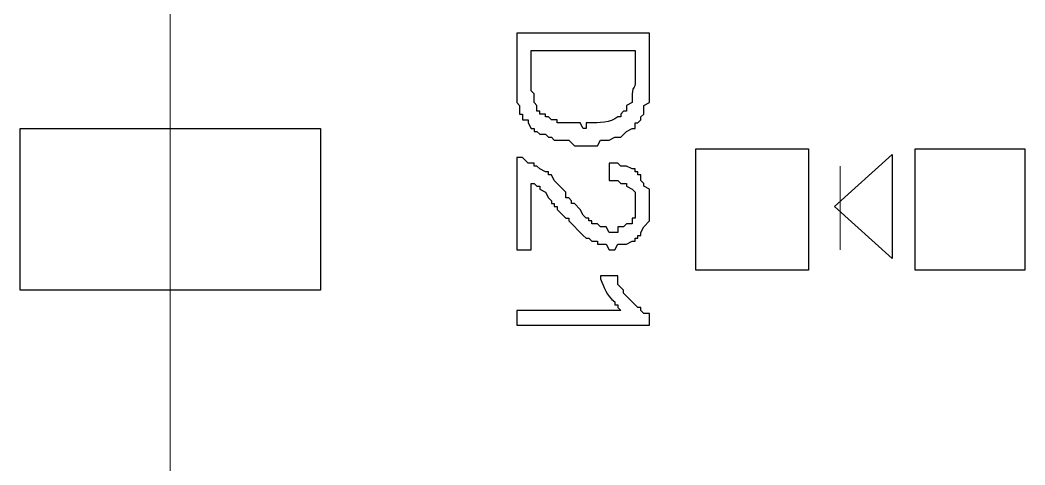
# Model space of a CAD drawing. Header units: millimetres. Extents: x -3 to 153, y 27 to 116.
# Drawn here: x 55.45 to 62.82, y 81.55 to 84.81 of the extents above; entities that cross this region are included whole.
import ezdxf

# ---------------------------------------------------------------- set-up
doc = ezdxf.new("R2010")
doc.units = ezdxf.units.MM
doc.header["$MEASUREMENT"] = 0
doc.layers.add('layer 1', color=7, linetype='Continuous')

msp = doc.modelspace()

# ---------------------------------------------------------------- linework, layer by layer
at = {"layer": 'layer 1', "color": 0, "lineweight": 20}
msp.add_open_spline([(56.5528, 46.6325), (56.5528, 46.6325), (56.5528, 87.2514), (56.5528, 87.2514)], degree=3, dxfattribs=at)
at = {"layer": 'layer 1', "color": 0}
for points, knots in [([(59.0928, 84.7114), (59.0928, 84.7114), (60.0664, 84.7114), (60.0664, 84.7114), (60.0664, 84.7114), (60.0664, 84.7114), (60.0664, 84.3727), (60.0664, 84.3727), (60.0664, 84.3727), (60.0664, 84.3233), (60.0664, 84.2739), (60.0664, 84.2245), (60.0664, 84.2245), (60.0664, 84.2245), (60.0664, 84.2034), (60.0664, 84.2034), (60.0664, 84.2034), (60.0664, 84.2034), (60.0241, 84.1822), (60.0241, 84.1822), (60.0241, 84.1822), (60.0241, 84.1822), (60.0241, 84.1187), (60.0241, 84.1187), (60.0241, 84.1187), (60.0241, 84.1187), (60.0029, 84.0975), (60.0029, 84.0975), (60.0029, 84.0975), (60.0029, 84.0975), (60.0029, 84.0764), (60.0029, 84.0764), (60.0029, 84.0764), (60.0029, 84.0764), (59.9818, 84.0552), (59.9818, 84.0552), (59.9818, 84.0552), (59.9818, 84.0552), (59.9606, 84.0552), (59.9606, 84.0552), (59.9606, 84.0552), (59.9606, 84.0552), (59.9606, 84.0129), (59.9606, 84.0129), (59.9606, 84.0129), (59.9606, 84.0129), (59.9394, 84.0129), (59.9394, 84.0129), (59.9394, 84.0129), (59.9394, 84.0129), (59.8971, 83.9917), (59.8971, 83.9917), (59.8971, 83.9917), (59.8971, 83.9917), (59.8548, 83.9494), (59.8548, 83.9494), (59.8548, 83.9494), (59.8548, 83.9494), (59.8124, 83.9494), (59.8124, 83.9494), (59.8124, 83.9494), (59.8124, 83.9494), (59.7701, 83.9282), (59.7701, 83.9282), (59.7701, 83.9282), (59.7701, 83.9282), (59.7066, 83.9282), (59.7066, 83.9282), (59.7066, 83.9282), (59.7066, 83.9282), (59.6854, 83.8859), (59.6854, 83.8859), (59.6854, 83.8859), (59.6854, 83.8859), (59.5161, 83.8859), (59.5161, 83.8859), (59.5161, 83.8859), (59.5161, 83.8859), (59.4738, 83.9282), (59.4738, 83.9282), (59.4738, 83.9282), (59.4738, 83.9282), (59.3679, 83.9282), (59.3679, 83.9282), (59.3679, 83.9282), (59.3679, 83.9282), (59.3468, 83.9494), (59.3468, 83.9494), (59.3468, 83.9494), (59.3468, 83.9494), (59.3256, 83.9494), (59.3256, 83.9494), (59.3256, 83.9494), (59.3256, 83.9494), (59.3044, 83.9705), (59.3044, 83.9705), (59.3044, 83.9705), (59.3044, 83.9705), (59.2621, 83.9705), (59.2621, 83.9705), (59.2621, 83.9705), (59.2621, 83.9705), (59.2409, 83.9917), (59.2409, 83.9917), (59.2409, 83.9917), (59.2409, 83.9917), (59.2198, 83.9917), (59.2198, 83.9917), (59.2198, 83.9917), (59.2198, 83.9917), (59.2198, 84.0129), (59.2198, 84.0129), (59.2198, 84.0129), (59.2198, 84.0129), (59.1986, 84.0129), (59.1986, 84.0129), (59.1986, 84.0129), (59.1986, 84.0129), (59.1774, 84.0552), (59.1774, 84.0552), (59.1774, 84.0552), (59.1774, 84.0552), (59.1774, 84.0764), (59.1774, 84.0764), (59.1774, 84.0764), (59.1774, 84.0764), (59.1351, 84.0764), (59.1351, 84.0764), (59.1351, 84.0764), (59.1351, 84.0764), (59.1351, 84.1187), (59.1351, 84.1187), (59.1351, 84.1187), (59.1351, 84.1187), (59.1139, 84.1187), (59.1139, 84.1187), (59.1139, 84.1187), (59.1139, 84.1187), (59.1139, 84.1822), (59.1139, 84.1822), (59.1139, 84.1822), (59.1139, 84.1822), (59.0928, 84.2034), (59.0928, 84.2034), (59.0928, 84.2034), (59.0928, 84.2034), (59.0928, 84.3515), (59.0928, 84.3515), (59.0928, 84.3515), (59.0928, 84.3515), (59.0928, 84.7114), (59.0928, 84.7114)], [0, 0, 0, 0, 0.025641, 0.025641, 0.025641, 0.025641, 0.051282, 0.051282, 0.051282, 0.051282, 0.076923, 0.076923, 0.076923, 0.076923, 0.102564, 0.102564, 0.102564, 0.102564, 0.128205, 0.128205, 0.128205, 0.128205, 0.153846, 0.153846, 0.153846, 0.153846, 0.179487, 0.179487, 0.179487, 0.179487, 0.205128, 0.205128, 0.205128, 0.205128, 0.230769, 0.230769, 0.230769, 0.230769, 0.25641, 0.25641, 0.25641, 0.25641, 0.282051, 0.282051, 0.282051, 0.282051, 0.307692, 0.307692, 0.307692, 0.307692, 0.333333, 0.333333, 0.333333, 0.333333, 0.358974, 0.358974, 0.358974, 0.358974, 0.384615, 0.384615, 0.384615, 0.384615, 0.410256, 0.410256, 0.410256, 0.410256, 0.435897, 0.435897, 0.435897, 0.435897, 0.461538, 0.461538, 0.461538, 0.461538, 0.487179, 0.487179, 0.487179, 0.487179, 0.512821, 0.512821, 0.512821, 0.512821, 0.538462, 0.538462, 0.538462, 0.538462, 0.564103, 0.564103, 0.564103, 0.564103, 0.589744, 0.589744, 0.589744, 0.589744, 0.615385, 0.615385, 0.615385, 0.615385, 0.641026, 0.641026, 0.641026, 0.641026, 0.666667, 0.666667, 0.666667, 0.666667, 0.692308, 0.692308, 0.692308, 0.692308, 0.717949, 0.717949, 0.717949, 0.717949, 0.74359, 0.74359, 0.74359, 0.74359, 0.769231, 0.769231, 0.769231, 0.769231, 0.794872, 0.794872, 0.794872, 0.794872, 0.820513, 0.820513, 0.820513, 0.820513, 0.846154, 0.846154, 0.846154, 0.846154, 0.871795, 0.871795, 0.871795, 0.871795, 0.897436, 0.897436, 0.897436, 0.897436, 0.923077, 0.923077, 0.923077, 0.923077, 0.948718, 0.948718, 0.948718, 0.948718, 1, 1, 1, 1]), ([(59.1986, 84.5844), (59.1986, 84.5844), (59.1986, 84.288), (59.1986, 84.288), (59.1986, 84.288), (59.1986, 84.288), (59.2198, 84.2669), (59.2198, 84.2669), (59.2198, 84.2669), (59.2198, 84.2669), (59.2198, 84.2034), (59.2198, 84.2034), (59.2198, 84.2034), (59.2198, 84.2034), (59.2409, 84.1822), (59.2409, 84.1822), (59.2409, 84.1822), (59.2409, 84.1822), (59.2409, 84.1399), (59.2409, 84.1399), (59.2409, 84.1399), (59.2409, 84.1399), (59.2621, 84.1399), (59.2621, 84.1399), (59.2621, 84.1399), (59.2621, 84.1399), (59.2621, 84.1187), (59.2621, 84.1187), (59.2621, 84.1187), (59.2621, 84.1187), (59.3044, 84.1187), (59.3044, 84.1187), (59.3044, 84.1187), (59.3044, 84.1187), (59.3044, 84.0975), (59.3044, 84.0975), (59.3044, 84.0975), (59.3044, 84.0975), (59.3256, 84.0975), (59.3256, 84.0975), (59.3256, 84.0975), (59.3256, 84.0975), (59.3468, 84.0764), (59.3468, 84.0764), (59.3468, 84.0764), (59.3468, 84.0764), (59.3891, 84.0764), (59.3891, 84.0764), (59.3891, 84.0764), (59.3891, 84.0764), (59.3891, 84.0552), (59.3891, 84.0552), (59.3891, 84.0552), (59.3891, 84.0552), (59.5584, 84.0552), (59.5584, 84.0552), (59.5584, 84.0552), (59.5584, 84.0552), (59.5796, 84.0129), (59.5796, 84.0129), (59.5796, 84.0129), (59.5796, 84.0129), (59.6008, 84.0129), (59.6008, 84.0129), (59.6008, 84.0129), (59.6008, 84.0129), (59.6008, 84.0552), (59.6008, 84.0552), (59.6008, 84.0552), (59.6008, 84.0552), (59.6219, 84.0552), (59.6219, 84.0552), (59.6219, 84.0552), (59.6981, 84.0524), (59.7772, 84.0534), (59.8336, 84.0975), (59.8336, 84.0975), (59.8336, 84.0975), (59.8548, 84.0975), (59.8548, 84.0975), (59.8548, 84.0975), (59.8548, 84.0975), (59.8548, 84.1187), (59.8548, 84.1187), (59.8548, 84.1187), (59.8548, 84.1187), (59.8759, 84.1399), (59.8759, 84.1399), (59.8759, 84.1399), (59.8759, 84.1399), (59.8971, 84.1399), (59.8971, 84.1399), (59.8971, 84.1399), (59.8971, 84.1399), (59.8971, 84.1822), (59.8971, 84.1822), (59.8971, 84.1822), (59.8971, 84.1822), (59.9394, 84.2034), (59.9394, 84.2034), (59.9394, 84.2034), (59.9394, 84.2034), (59.9394, 84.2245), (59.9394, 84.2245), (59.9394, 84.2245), (59.932, 84.3512), (59.9666, 84.2722), (59.9606, 84.3727), (59.9606, 84.3727), (59.9606, 84.3727), (59.9606, 84.5844), (59.9606, 84.5844), (59.9606, 84.5844), (59.9606, 84.5844), (59.1986, 84.5844), (59.1986, 84.5844)], [0, 0, 0, 0, 0.033333, 0.033333, 0.033333, 0.033333, 0.066667, 0.066667, 0.066667, 0.066667, 0.1, 0.1, 0.1, 0.1, 0.133333, 0.133333, 0.133333, 0.133333, 0.166667, 0.166667, 0.166667, 0.166667, 0.2, 0.2, 0.2, 0.2, 0.233333, 0.233333, 0.233333, 0.233333, 0.266667, 0.266667, 0.266667, 0.266667, 0.3, 0.3, 0.3, 0.3, 0.333333, 0.333333, 0.333333, 0.333333, 0.366667, 0.366667, 0.366667, 0.366667, 0.4, 0.4, 0.4, 0.4, 0.433333, 0.433333, 0.433333, 0.433333, 0.466667, 0.466667, 0.466667, 0.466667, 0.5, 0.5, 0.5, 0.5, 0.533333, 0.533333, 0.533333, 0.533333, 0.566667, 0.566667, 0.566667, 0.566667, 0.6, 0.6, 0.6, 0.6, 0.633333, 0.633333, 0.633333, 0.633333, 0.666667, 0.666667, 0.666667, 0.666667, 0.7, 0.7, 0.7, 0.7, 0.733333, 0.733333, 0.733333, 0.733333, 0.766667, 0.766667, 0.766667, 0.766667, 0.8, 0.8, 0.8, 0.8, 0.833333, 0.833333, 0.833333, 0.833333, 0.866667, 0.866667, 0.866667, 0.866667, 0.9, 0.9, 0.9, 0.9, 0.933333, 0.933333, 0.933333, 0.933333, 1, 1, 1, 1]), ([(55.4521, 84.0129), (55.4521, 84.0129), (55.4521, 82.8275), (55.4521, 82.8275), (55.4521, 82.8275), (55.4521, 82.8275), (57.6534, 82.8275), (57.6534, 82.8275), (57.6534, 82.8275), (57.6534, 82.8275), (57.6534, 84.0129), (57.6534, 84.0129), (57.6534, 84.0129), (57.6534, 84.0129), (55.4521, 84.0129), (55.4521, 84.0129)], [0, 0, 0, 0, 0.2, 0.2, 0.2, 0.2, 0.4, 0.4, 0.4, 0.4, 0.6, 0.6, 0.6, 0.6, 1, 1, 1, 1]), ([(60.4051, 83.8647), (60.4051, 83.8647), (60.4051, 82.9757), (60.4051, 82.9757), (60.4051, 82.9757), (60.4051, 82.9757), (61.2306, 82.9757), (61.2306, 82.9757), (61.2306, 82.9757), (61.2306, 82.9757), (61.2306, 83.8647), (61.2306, 83.8647), (61.2306, 83.8647), (61.2306, 83.8647), (60.4051, 83.8647), (60.4051, 83.8647)], [0, 0, 0, 0, 0.2, 0.2, 0.2, 0.2, 0.4, 0.4, 0.4, 0.4, 0.6, 0.6, 0.6, 0.6, 1, 1, 1, 1]), ([(62.0138, 83.8647), (62.0138, 83.8647), (62.0138, 82.9757), (62.0138, 82.9757), (62.0138, 82.9757), (62.0138, 82.9757), (62.8181, 82.9757), (62.8181, 82.9757), (62.8181, 82.9757), (62.8181, 82.9757), (62.8181, 83.8647), (62.8181, 83.8647), (62.8181, 83.8647), (62.8181, 83.8647), (62.0138, 83.8647), (62.0138, 83.8647)], [0, 0, 0, 0, 0.2, 0.2, 0.2, 0.2, 0.4, 0.4, 0.4, 0.4, 0.6, 0.6, 0.6, 0.6, 1, 1, 1, 1]), ([(59.1986, 83.1239), (59.1986, 83.1239), (59.0928, 83.1239), (59.0928, 83.1239), (59.0928, 83.1239), (59.0928, 83.1239), (59.0928, 83.8012), (59.0928, 83.8012), (59.0928, 83.8012), (59.0928, 83.8012), (59.1351, 83.8012), (59.1351, 83.8012), (59.1351, 83.8012), (59.1351, 83.8012), (59.1774, 83.7589), (59.1774, 83.7589), (59.1774, 83.7589), (59.1774, 83.7589), (59.2198, 83.7589), (59.2198, 83.7589), (59.2198, 83.7589), (59.2198, 83.7589), (59.2198, 83.7377), (59.2198, 83.7377), (59.2198, 83.7377), (59.2198, 83.7377), (59.2409, 83.7377), (59.2409, 83.7377), (59.2409, 83.7377), (59.2409, 83.7377), (59.2621, 83.7165), (59.2621, 83.7165), (59.2621, 83.7165), (59.2621, 83.7165), (59.3044, 83.6954), (59.3044, 83.6954), (59.3044, 83.6954), (59.3044, 83.6954), (59.3256, 83.6954), (59.3256, 83.6954), (59.3256, 83.6954), (59.3256, 83.6954), (59.3256, 83.6742), (59.3256, 83.6742), (59.3256, 83.6742), (59.3256, 83.6742), (59.3468, 83.6742), (59.3468, 83.6742), (59.3468, 83.6742), (59.3468, 83.6742), (59.3679, 83.6319), (59.3679, 83.6319), (59.3679, 83.6319), (59.3679, 83.6319), (59.4526, 83.5472), (59.4526, 83.5472), (59.4526, 83.5472), (59.4526, 83.5472), (59.4526, 83.5049), (59.4526, 83.5049), (59.4526, 83.5049), (59.4526, 83.5049), (59.4738, 83.5049), (59.4738, 83.5049), (59.4738, 83.5049), (59.4738, 83.5049), (59.4949, 83.4837), (59.4949, 83.4837), (59.4949, 83.4837), (59.4949, 83.4837), (59.4949, 83.4625), (59.4949, 83.4625), (59.4949, 83.4625), (59.4949, 83.4625), (59.5161, 83.4625), (59.5161, 83.4625), (59.5161, 83.4625), (59.5161, 83.4625), (59.5584, 83.4202), (59.5584, 83.4202), (59.5584, 83.4202), (59.5584, 83.4202), (59.5796, 83.3779), (59.5796, 83.3779), (59.5796, 83.3779), (59.5796, 83.3779), (59.6008, 83.3567), (59.6008, 83.3567), (59.6008, 83.3567), (59.6008, 83.3567), (59.6219, 83.3567), (59.6219, 83.3567), (59.6219, 83.3567), (59.6219, 83.3567), (59.6219, 83.3355), (59.6219, 83.3355), (59.6219, 83.3355), (59.6219, 83.3355), (59.6431, 83.3355), (59.6431, 83.3355), (59.6431, 83.3355), (59.6431, 83.3355), (59.6431, 83.3144), (59.6431, 83.3144), (59.6431, 83.3144), (59.6431, 83.3144), (59.6854, 83.3144), (59.6854, 83.3144), (59.6854, 83.3144), (59.6854, 83.3144), (59.7066, 83.2932), (59.7066, 83.2932), (59.7066, 83.2932), (59.7066, 83.2932), (59.7489, 83.2932), (59.7489, 83.2932), (59.7489, 83.2932), (59.7489, 83.2932), (59.7701, 83.2509), (59.7701, 83.2509), (59.7701, 83.2509), (59.7701, 83.2509), (59.8336, 83.2509), (59.8336, 83.2509), (59.8336, 83.2509), (59.8336, 83.2509), (59.8336, 83.2932), (59.8336, 83.2932), (59.8336, 83.2932), (59.8336, 83.2932), (59.8759, 83.2932), (59.8759, 83.2932), (59.8759, 83.2932), (59.8759, 83.2932), (59.8971, 83.3144), (59.8971, 83.3144), (59.8971, 83.3144), (59.8971, 83.3144), (59.9394, 83.3144), (59.9394, 83.3144), (59.9394, 83.3144), (59.9394, 83.3144), (59.9394, 83.3567), (59.9394, 83.3567), (59.9394, 83.3567), (59.9394, 83.3567), (59.9606, 83.3567), (59.9606, 83.3567), (59.9606, 83.3567), (59.9606, 83.3567), (59.9606, 83.5472), (59.9606, 83.5472), (59.9606, 83.5472), (59.9606, 83.5472), (59.9394, 83.5684), (59.9394, 83.5684), (59.9394, 83.5684), (59.9394, 83.5684), (59.8971, 83.5895), (59.8971, 83.5895), (59.8971, 83.5895), (59.8971, 83.5895), (59.8971, 83.6107), (59.8971, 83.6107), (59.8971, 83.6107), (59.8971, 83.6107), (59.8548, 83.6107), (59.8548, 83.6107), (59.8548, 83.6107), (59.8548, 83.6107), (59.8336, 83.6319), (59.8336, 83.6319), (59.8336, 83.6319), (59.8336, 83.6319), (59.7701, 83.6319), (59.7701, 83.6319), (59.7701, 83.6319), (59.7701, 83.6319), (59.7701, 83.7589), (59.7701, 83.7589), (59.7701, 83.7589), (59.7701, 83.7589), (59.8336, 83.7589), (59.8336, 83.7589), (59.8336, 83.7589), (59.8336, 83.7589), (59.8548, 83.7377), (59.8548, 83.7377), (59.8548, 83.7377), (59.8548, 83.7377), (59.8971, 83.7377), (59.8971, 83.7377), (59.8971, 83.7377), (59.8971, 83.7377), (59.9394, 83.7165), (59.9394, 83.7165), (59.9394, 83.7165), (59.9394, 83.7165), (59.9606, 83.7165), (59.9606, 83.7165), (59.9606, 83.7165), (59.9606, 83.7165), (59.9606, 83.6954), (59.9606, 83.6954), (59.9606, 83.6954), (59.9606, 83.6954), (59.9818, 83.6954), (59.9818, 83.6954), (59.9818, 83.6954), (59.9818, 83.6954), (59.9818, 83.6742), (59.9818, 83.6742), (59.9818, 83.6742), (59.9818, 83.6742), (60.0029, 83.6742), (60.0029, 83.6742), (60.0029, 83.6742), (60.0029, 83.6742), (60.0029, 83.6319), (60.0029, 83.6319), (60.0029, 83.6319), (60.0029, 83.6319), (60.0241, 83.6107), (60.0241, 83.6107), (60.0241, 83.6107), (60.0241, 83.6107), (60.0241, 83.5895), (60.0241, 83.5895), (60.0241, 83.5895), (60.0241, 83.5895), (60.0664, 83.5684), (60.0664, 83.5684), (60.0664, 83.5684), (60.0664, 83.5684), (60.0664, 83.3355), (60.0664, 83.3355), (60.0664, 83.3355), (60.0664, 83.3355), (60.0241, 83.2932), (60.0241, 83.2932), (60.0241, 83.2932), (60.0241, 83.2932), (60.0029, 83.2509), (60.0029, 83.2509), (60.0029, 83.2509), (60.0029, 83.2509), (60.0029, 83.2297), (60.0029, 83.2297), (60.0029, 83.2297), (60.0029, 83.2297), (59.9818, 83.2297), (59.9818, 83.2297), (59.9818, 83.2297), (59.9818, 83.2297), (59.9818, 83.2085), (59.9818, 83.2085), (59.9818, 83.2085), (59.9818, 83.2085), (59.9606, 83.2085), (59.9606, 83.2085), (59.9606, 83.2085), (59.9606, 83.2085), (59.9606, 83.1874), (59.9606, 83.1874), (59.9606, 83.1874), (59.9606, 83.1874), (59.9394, 83.1874), (59.9394, 83.1874), (59.9394, 83.1874), (59.9394, 83.1874), (59.8971, 83.1662), (59.8971, 83.1662), (59.8971, 83.1662), (59.8971, 83.1662), (59.8336, 83.1662), (59.8336, 83.1662), (59.8336, 83.1662), (59.8336, 83.1662), (59.8124, 83.1239), (59.8124, 83.1239), (59.8124, 83.1239), (59.8124, 83.1239), (59.7701, 83.1239), (59.7701, 83.1239), (59.7701, 83.1239), (59.7701, 83.1239), (59.7489, 83.1662), (59.7489, 83.1662), (59.7489, 83.1662), (59.7489, 83.1662), (59.6854, 83.1662), (59.6854, 83.1662), (59.6854, 83.1662), (59.6854, 83.1662), (59.6854, 83.1874), (59.6854, 83.1874), (59.6854, 83.1874), (59.6854, 83.1874), (59.6431, 83.1874), (59.6431, 83.1874), (59.6431, 83.1874), (59.6431, 83.1874), (59.6219, 83.2085), (59.6219, 83.2085), (59.6219, 83.2085), (59.6219, 83.2085), (59.6008, 83.2085), (59.6008, 83.2085), (59.6008, 83.2085), (59.6008, 83.2085), (59.5796, 83.2297), (59.5796, 83.2297), (59.5796, 83.2297), (59.5796, 83.2297), (59.4738, 83.3355), (59.4738, 83.3355), (59.4738, 83.3355), (59.4738, 83.3355), (59.4738, 83.3567), (59.4738, 83.3567), (59.4738, 83.3567), (59.4738, 83.3567), (59.4526, 83.3567), (59.4526, 83.3567), (59.4526, 83.3567), (59.4526, 83.3567), (59.3891, 83.4202), (59.3891, 83.4202), (59.3891, 83.4202), (59.3891, 83.4202), (59.3891, 83.4414), (59.3891, 83.4414), (59.3891, 83.4414), (59.3891, 83.4414), (59.3679, 83.4414), (59.3679, 83.4414), (59.3679, 83.4414), (59.3679, 83.4414), (59.3679, 83.4625), (59.3679, 83.4625), (59.3679, 83.4625), (59.3679, 83.4625), (59.3468, 83.4625), (59.3468, 83.4625), (59.3468, 83.4625), (59.3468, 83.4625), (59.3468, 83.4837), (59.3468, 83.4837), (59.3468, 83.4837), (59.3468, 83.4837), (59.3256, 83.5049), (59.3256, 83.5049), (59.3256, 83.5049), (59.3256, 83.5049), (59.3044, 83.5472), (59.3044, 83.5472), (59.3044, 83.5472), (59.3044, 83.5472), (59.2621, 83.5684), (59.2621, 83.5684), (59.2621, 83.5684), (59.2621, 83.5684), (59.2621, 83.5895), (59.2621, 83.5895), (59.2621, 83.5895), (59.2621, 83.5895), (59.2409, 83.5895), (59.2409, 83.5895), (59.2409, 83.5895), (59.2409, 83.5895), (59.2198, 83.6107), (59.2198, 83.6107), (59.2198, 83.6107), (59.2198, 83.6107), (59.1986, 83.6107), (59.1986, 83.6107), (59.1986, 83.6107), (59.1986, 83.6107), (59.1986, 83.1239), (59.1986, 83.1239)], [0, 0, 0, 0, 0.010417, 0.010417, 0.010417, 0.010417, 0.020833, 0.020833, 0.020833, 0.020833, 0.03125, 0.03125, 0.03125, 0.03125, 0.041667, 0.041667, 0.041667, 0.041667, 0.052083, 0.052083, 0.052083, 0.052083, 0.0625, 0.0625, 0.0625, 0.0625, 0.072917, 0.072917, 0.072917, 0.072917, 0.083333, 0.083333, 0.083333, 0.083333, 0.09375, 0.09375, 0.09375, 0.09375, 0.104167, 0.104167, 0.104167, 0.104167, 0.114583, 0.114583, 0.114583, 0.114583, 0.125, 0.125, 0.125, 0.125, 0.135417, 0.135417, 0.135417, 0.135417, 0.145833, 0.145833, 0.145833, 0.145833, 0.15625, 0.15625, 0.15625, 0.15625, 0.166667, 0.166667, 0.166667, 0.166667, 0.177083, 0.177083, 0.177083, 0.177083, 0.1875, 0.1875, 0.1875, 0.1875, 0.197917, 0.197917, 0.197917, 0.197917, 0.208333, 0.208333, 0.208333, 0.208333, 0.21875, 0.21875, 0.21875, 0.21875, 0.229167, 0.229167, 0.229167, 0.229167, 0.239583, 0.239583, 0.239583, 0.239583, 0.25, 0.25, 0.25, 0.25, 0.260417, 0.260417, 0.260417, 0.260417, 0.270833, 0.270833, 0.270833, 0.270833, 0.28125, 0.28125, 0.28125, 0.28125, 0.291667, 0.291667, 0.291667, 0.291667, 0.302083, 0.302083, 0.302083, 0.302083, 0.3125, 0.3125, 0.3125, 0.3125, 0.322917, 0.322917, 0.322917, 0.322917, 0.333333, 0.333333, 0.333333, 0.333333, 0.34375, 0.34375, 0.34375, 0.34375, 0.354167, 0.354167, 0.354167, 0.354167, 0.364583, 0.364583, 0.364583, 0.364583, 0.375, 0.375, 0.375, 0.375, 0.385417, 0.385417, 0.385417, 0.385417, 0.395833, 0.395833, 0.395833, 0.395833, 0.40625, 0.40625, 0.40625, 0.40625, 0.416667, 0.416667, 0.416667, 0.416667, 0.427083, 0.427083, 0.427083, 0.427083, 0.4375, 0.4375, 0.4375, 0.4375, 0.447917, 0.447917, 0.447917, 0.447917, 0.458333, 0.458333, 0.458333, 0.458333, 0.46875, 0.46875, 0.46875, 0.46875, 0.479167, 0.479167, 0.479167, 0.479167, 0.489583, 0.489583, 0.489583, 0.489583, 0.5, 0.5, 0.5, 0.5, 0.510417, 0.510417, 0.510417, 0.510417, 0.520833, 0.520833, 0.520833, 0.520833, 0.53125, 0.53125, 0.53125, 0.53125, 0.541667, 0.541667, 0.541667, 0.541667, 0.552083, 0.552083, 0.552083, 0.552083, 0.5625, 0.5625, 0.5625, 0.5625, 0.572917, 0.572917, 0.572917, 0.572917, 0.583333, 0.583333, 0.583333, 0.583333, 0.59375, 0.59375, 0.59375, 0.59375, 0.604167, 0.604167, 0.604167, 0.604167, 0.614583, 0.614583, 0.614583, 0.614583, 0.625, 0.625, 0.625, 0.625, 0.635417, 0.635417, 0.635417, 0.635417, 0.645833, 0.645833, 0.645833, 0.645833, 0.65625, 0.65625, 0.65625, 0.65625, 0.666667, 0.666667, 0.666667, 0.666667, 0.677083, 0.677083, 0.677083, 0.677083, 0.6875, 0.6875, 0.6875, 0.6875, 0.697917, 0.697917, 0.697917, 0.697917, 0.708333, 0.708333, 0.708333, 0.708333, 0.71875, 0.71875, 0.71875, 0.71875, 0.729167, 0.729167, 0.729167, 0.729167, 0.739583, 0.739583, 0.739583, 0.739583, 0.75, 0.75, 0.75, 0.75, 0.760417, 0.760417, 0.760417, 0.760417, 0.770833, 0.770833, 0.770833, 0.770833, 0.78125, 0.78125, 0.78125, 0.78125, 0.791667, 0.791667, 0.791667, 0.791667, 0.802083, 0.802083, 0.802083, 0.802083, 0.8125, 0.8125, 0.8125, 0.8125, 0.822917, 0.822917, 0.822917, 0.822917, 0.833333, 0.833333, 0.833333, 0.833333, 0.84375, 0.84375, 0.84375, 0.84375, 0.854167, 0.854167, 0.854167, 0.854167, 0.864583, 0.864583, 0.864583, 0.864583, 0.875, 0.875, 0.875, 0.875, 0.885417, 0.885417, 0.885417, 0.885417, 0.895833, 0.895833, 0.895833, 0.895833, 0.90625, 0.90625, 0.90625, 0.90625, 0.916667, 0.916667, 0.916667, 0.916667, 0.927083, 0.927083, 0.927083, 0.927083, 0.9375, 0.9375, 0.9375, 0.9375, 0.947917, 0.947917, 0.947917, 0.947917, 0.958333, 0.958333, 0.958333, 0.958333, 0.96875, 0.96875, 0.96875, 0.96875, 0.979167, 0.979167, 0.979167, 0.979167, 1, 1, 1, 1]), ([(61.8444, 83.8224), (61.8444, 83.8224), (61.4211, 83.4414), (61.4211, 83.4414), (61.4211, 83.4414), (61.4211, 83.4414), (61.8444, 83.0604), (61.8444, 83.0604), (61.8444, 83.0604), (61.8444, 83.0604), (61.8444, 83.8224), (61.8444, 83.8224)], [0, 0, 0, 0, 0.25, 0.25, 0.25, 0.25, 0.5, 0.5, 0.5, 0.5, 1, 1, 1, 1]), ([(59.0928, 82.5735), (59.0928, 82.5735), (59.0928, 82.6794), (59.0928, 82.6794), (59.0928, 82.6794), (59.0928, 82.6794), (59.8548, 82.6794), (59.8548, 82.6794), (59.8548, 82.6794), (59.8548, 82.6794), (59.8336, 82.7005), (59.8336, 82.7005), (59.8336, 82.7005), (59.8336, 82.7005), (59.8336, 82.7217), (59.8336, 82.7217), (59.8336, 82.7217), (59.8336, 82.7217), (59.8124, 82.7217), (59.8124, 82.7217), (59.8124, 82.7217), (59.8124, 82.7217), (59.8124, 82.7429), (59.8124, 82.7429), (59.8124, 82.7429), (59.7479, 82.7884), (59.7366, 82.8469), (59.7066, 82.9122), (59.7066, 82.9122), (59.7066, 82.9122), (59.7066, 82.9334), (59.7066, 82.9334), (59.7066, 82.9334), (59.7066, 82.9334), (59.8336, 82.9334), (59.8336, 82.9334), (59.8336, 82.9334), (59.8336, 82.9334), (59.8336, 82.8699), (59.8336, 82.8699), (59.8336, 82.8699), (59.8336, 82.8699), (59.8759, 82.8275), (59.8759, 82.8275), (59.8759, 82.8275), (59.8759, 82.8275), (59.8759, 82.8064), (59.8759, 82.8064), (59.8759, 82.8064), (59.8759, 82.8064), (59.8971, 82.7852), (59.8971, 82.7852), (59.8971, 82.7852), (59.8971, 82.7852), (59.9818, 82.7005), (59.9818, 82.7005), (59.9818, 82.7005), (59.9818, 82.7005), (60.0029, 82.7005), (60.0029, 82.7005), (60.0029, 82.7005), (60.0029, 82.7005), (60.0029, 82.6794), (60.0029, 82.6794), (60.0029, 82.6794), (60.0029, 82.6794), (60.0241, 82.6582), (60.0241, 82.6582), (60.0241, 82.6582), (60.0241, 82.6582), (60.0664, 82.6582), (60.0664, 82.6582), (60.0664, 82.6582), (60.0664, 82.6582), (60.0664, 82.5735), (60.0664, 82.5735), (60.0664, 82.5735), (60.0664, 82.5735), (59.0928, 82.5735), (59.0928, 82.5735)], [0, 0, 0, 0, 0.047619, 0.047619, 0.047619, 0.047619, 0.095238, 0.095238, 0.095238, 0.095238, 0.142857, 0.142857, 0.142857, 0.142857, 0.190476, 0.190476, 0.190476, 0.190476, 0.238095, 0.238095, 0.238095, 0.238095, 0.285714, 0.285714, 0.285714, 0.285714, 0.333333, 0.333333, 0.333333, 0.333333, 0.380952, 0.380952, 0.380952, 0.380952, 0.428571, 0.428571, 0.428571, 0.428571, 0.47619, 0.47619, 0.47619, 0.47619, 0.52381, 0.52381, 0.52381, 0.52381, 0.571429, 0.571429, 0.571429, 0.571429, 0.619048, 0.619048, 0.619048, 0.619048, 0.666667, 0.666667, 0.666667, 0.666667, 0.714286, 0.714286, 0.714286, 0.714286, 0.761905, 0.761905, 0.761905, 0.761905, 0.809524, 0.809524, 0.809524, 0.809524, 0.857143, 0.857143, 0.857143, 0.857143, 0.904762, 0.904762, 0.904762, 0.904762, 1, 1, 1, 1])]:
    msp.add_open_spline(points, degree=3, knots=knots, dxfattribs=at)
at = {"layer": 'layer 1', "color": 0, "lineweight": 13}
msp.add_open_spline([(61.4634, 83.1239), (61.4634, 83.1239), (61.4634, 83.7377), (61.4634, 83.7377)], degree=3, dxfattribs=at)

doc.saveas('drawing.dxf')
